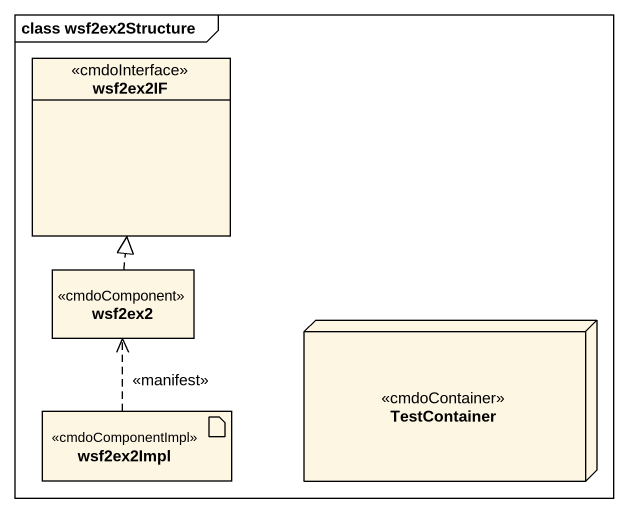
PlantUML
@startuml
mainframe class wsf2ex2Structure
allowmixing
hide circle
hide empty members
interface wsf2ex2IF <<cmdoInterface>>
class wsf2ex2 <<cmdoComponent>>
node TestContainer <<cmdoContainer>>
artifact wsf2ex2Impl <<cmdoComponentImpl>>
wsf2ex2 .up.|> wsf2ex2IF
wsf2ex2Impl .up.> wsf2ex2 : <<manifest>>
@enduml
